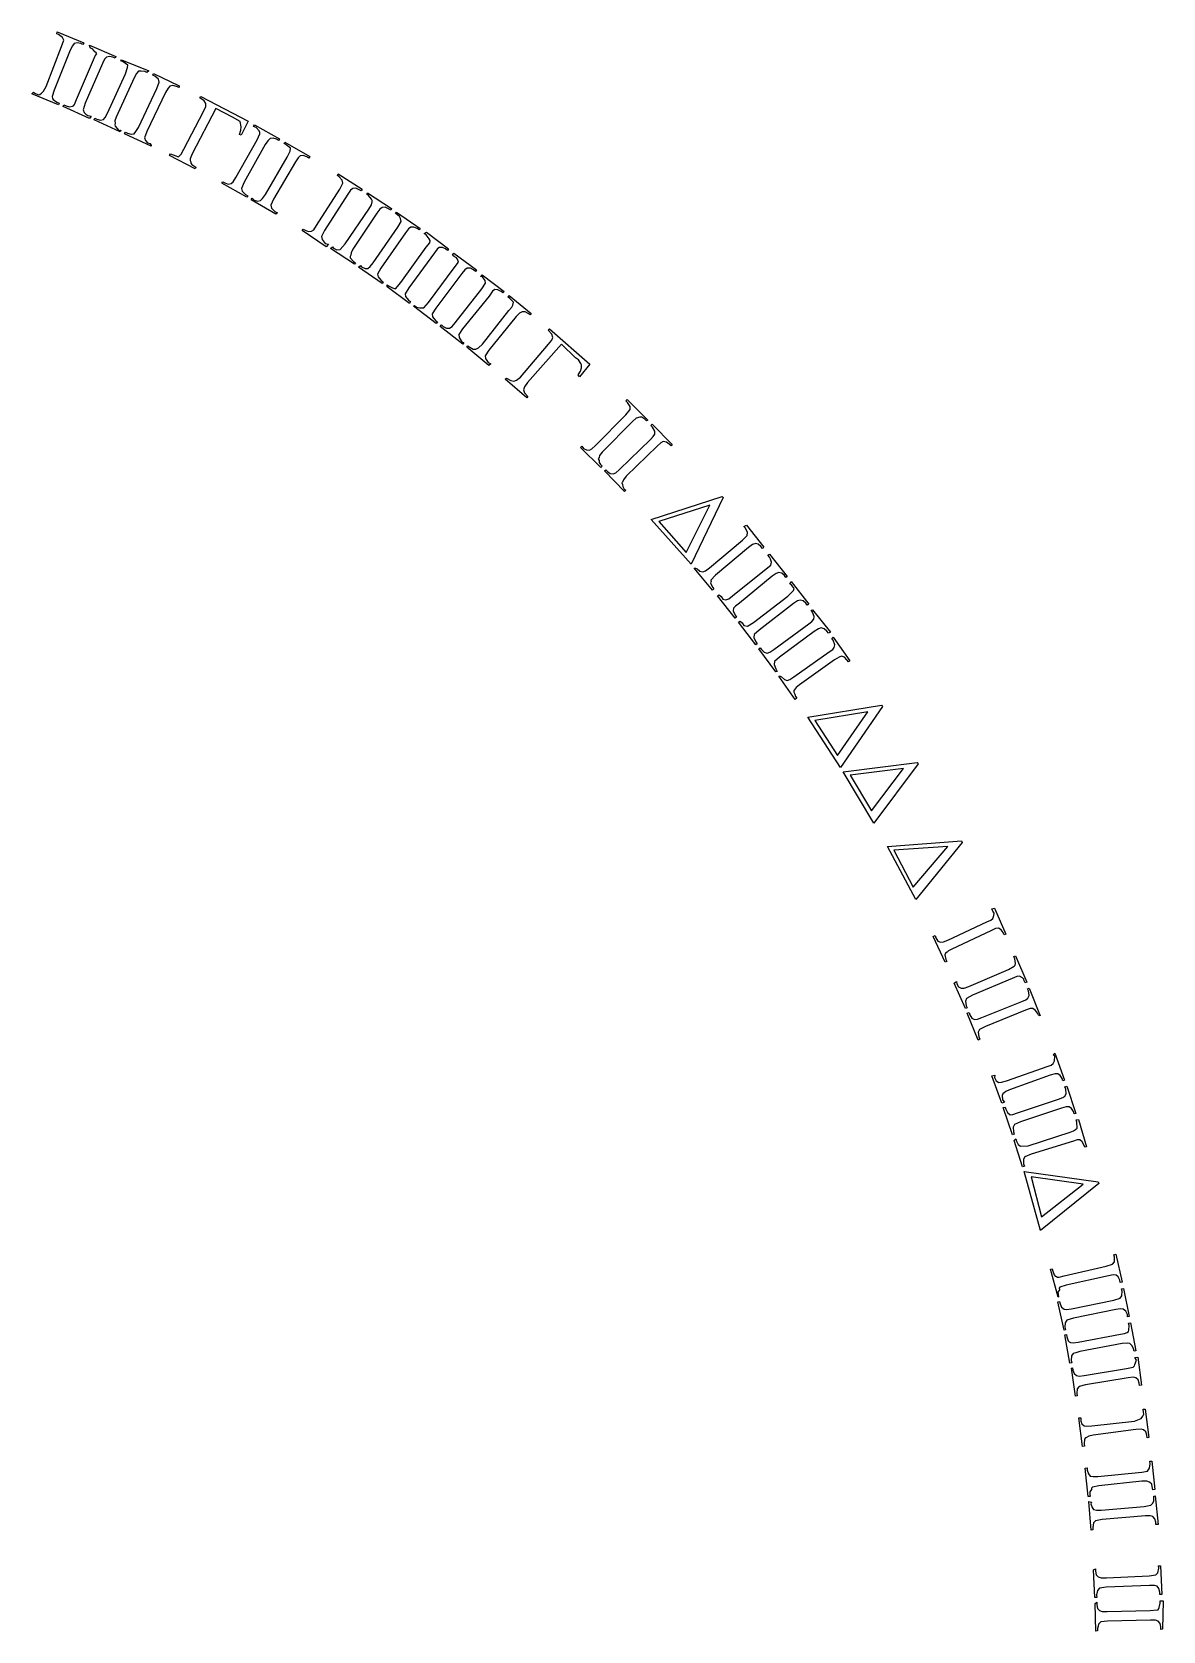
# Model space of a CAD drawing. Extents: x 0 to 660, y 0 to 661.
# Drawn here: x 447 to 660.3, y 335.9 to 637.4 of the extents above; entities that cross this region are included whole.
import ezdxf

# ---------------------------------------------------------------- set-up
doc = ezdxf.new("R2010")
doc.units = 0

msp = doc.modelspace()

# ---------------------------------------------------------------- linework, layer by layer
at = {"layer": 'Layer 1'}
for p, q in [((451.691, 637.129), (451.777, 637.448)), ((452.062, 636.961), (451.691, 637.129)), ((451.777, 637.448), (456.785, 635.416)), ((452.771, 636.433), (452.062, 636.961)), ((453.04, 635.919), (452.771, 636.433)), ((449.714, 627.151), (452.61, 634.701)), ((454.265, 634.029), (451.2, 626.479)), ((452.61, 634.701), (453.04, 635.919)), ((454.666375, 634.84625), (454.265, 634.029)), ((455.019, 635.269), (454.666375, 634.84625)), ((455.585125, 635.413625), (455.019, 635.269)), ((456.233, 635.268), (455.585125, 635.413625)), ((456.655, 635.097), (456.233, 635.268)), ((456.233, 635.268), (456.233, 635.268)), ((456.785, 635.416), (456.655, 635.097)), ((457.967, 634.638), (457.888, 634.955)), ((457.888, 634.955), (462.854, 632.822)), ((458.163, 634.381), (457.967, 634.638)), ((458.542375, 634.203125), (458.163, 634.381)), ((458.861, 633.717), (458.542375, 634.203125)), ((459.050875, 633.617875), (458.861, 633.717)), ((458.973875, 632.92125), (459.237, 633.299)), ((459.237, 633.299), (459.050875, 633.617875)), ((455.45, 624.704), (458.665, 632.191)), ((460.306, 631.487), (457.091, 624)), ((458.665, 632.191), (458.973875, 632.92125)), ((460.72475, 632.31425), (460.306, 631.487)), ((461.085, 632.711), (460.72475, 632.31425)), ((461.641, 632.844375), (461.085, 632.711)), ((462.299, 632.686), (461.641, 632.844375)), ((462.718, 632.506), (462.299, 632.686)), ((462.299, 632.686), (462.299, 632.686)), ((462.854, 632.822), (462.718, 632.506)), ((463.802, 632.027), (463.944, 632.214)), ((464.209, 631.843), (463.802, 632.027)), ((463.944, 632.214), (469.092, 630.108)), ((465.11, 631.193), (464.209, 631.843)), ((464.666, 629.562), (465.078, 630.738)), ((465.078, 630.738), (465.11, 631.193)), ((461.3, 622.141), (464.666, 629.562)), ((466.292, 628.825), (462.927, 621.404)), ((466.72775, 629.6435), (466.292, 628.825)), ((467.096, 630.033), (466.72775, 629.6435)), ((467.654125, 630.068375), (467.096, 630.033)), ((468.309, 629.983), (467.654125, 630.068375)), ((468.724, 629.795), (468.309, 629.983)), ((468.309, 629.983), (468.309, 629.983)), ((469.092, 630.108), (468.724, 629.795)), ((469.796, 629.296), (469.945, 629.606)), ((470.199, 629.103), (469.796, 629.296)), ((469.945, 629.606), (474.821, 627.276)), ((470.875, 628.533), (470.199, 629.103)), ((470.61, 626.814), (471.047, 628.007)), ((471.047, 628.007), (470.875, 628.533)), ((473.049, 627.236), (472.7285, 626.85375)), ((473.61, 627.34675), (473.049, 627.236)), ((474.261, 627.162), (473.61, 627.34675)), ((474.821, 627.276), (474.768, 626.965)), ((447.034, 625.761), (447.325, 626.08)), ((452.041, 623.728), (447.034, 625.761)), ((447.325, 626.08), (447.577, 625.912)), ((447.577, 625.912), (448.24475, 625.595625)), ((448.24475, 625.595625), (448.536344, 625.670828)), ((448.536344, 625.670828), (448.8, 625.907)), ((448.8, 625.907), (449.217625, 626.314125)), ((449.217625, 626.314125), (449.714, 627.151)), ((451.2, 626.479), (450.836, 625.261)), ((450.836, 625.261), (450.88875, 624.9245)), ((450.88875, 624.9245), (451.048, 624.744)), ((451.048, 624.744), (451.748, 624.219)), ((451.748, 624.219), (452.171, 624.047)), ((455.033, 623.796375), (455.45, 624.704)), ((467.097, 619.462), (470.61, 626.814)), ((472.222, 626.044), (468.708, 618.692)), ((472.7285, 626.85375), (472.222, 626.044)), ((474.768, 626.965), (474.261, 627.162)), ((474.261, 627.162), (474.261, 627.162)), ((478.693, 625.002), (478.853, 625.306)), ((479.491125, 624.45675), (478.693, 625.002)), ((478.853, 625.306), (487.813, 620.603)), ((479.846, 623.976), (479.491125, 624.45675)), ((452.171, 624.047), (452.041, 623.728)), ((452.911, 623.365), (453.046, 623.682)), ((457.876, 621.147), (452.911, 623.365)), ((453.046, 623.682), (453.457, 623.505)), ((453.457, 623.505), (454.12125, 623.343875)), ((454.12125, 623.343875), (454.679, 623.476)), ((454.679, 623.476), (454.848125, 623.533016)), ((454.848125, 623.533016), (455.033, 623.796375)), ((457.091, 624), (456.703, 622.79)), ((456.703, 622.79), (456.904, 622.268)), ((456.904, 622.268), (457.215875, 621.918625)), ((457.215875, 621.918625), (457.593, 621.729)), ((457.593, 621.729), (458.181, 621.549)), ((458.181, 621.549), (457.876, 621.147)), ((460.506, 620.929), (460.867375, 621.32125)), ((460.867375, 621.32125), (461.3, 622.141)), ((462.927, 621.404), (462.652625, 620.666875)), ((475.672, 615.326), (479.399, 622.425)), ((481.728, 623.02), (477.253, 614.495)), ((479.399, 622.425), (479.80025, 623.36475)), ((479.80025, 623.36475), (479.846, 623.976)), ((484.858, 621.377), (481.728, 623.02)), ((486.282, 620.581), (484.858, 621.377)), ((458.735, 620.853), (458.877, 621.167)), ((463.657, 618.621), (458.735, 620.853)), ((458.877, 621.167), (459.284, 620.982)), ((459.284, 620.982), (459.944875, 620.807375)), ((459.944875, 620.807375), (460.506, 620.929)), ((462.727, 620.202), (462.6365, 619.945375)), ((462.6365, 619.945375), (462.705, 619.676)), ((462.652625, 620.666875), (462.727, 620.202)), ((462.705, 619.676), (463.384, 618.887)), ((463.384, 618.887), (463.799, 618.935)), ((463.799, 618.935), (463.657, 618.621)), ((464.506, 618.226), (464.654, 618.537)), ((469.487, 615.895), (464.506, 618.226)), ((464.654, 618.537), (465.057, 618.344)), ((465.057, 618.344), (465.72525, 618.15575)), ((465.72525, 618.15575), (466.278, 618.266)), ((466.278, 618.266), (466.647, 618.651)), ((466.647, 618.651), (467.097, 619.462)), ((468.708, 618.692), (468.272, 617.498)), ((486.163, 618.139), (486.436125, 618.904375)), ((486.491, 619.585), (486.282, 620.581)), ((486.436125, 618.904375), (486.491, 619.585)), ((487.813, 620.603), (486.484, 617.97)), ((488.833, 619.623), (489.001, 619.923)), ((489.296, 619.405), (488.833, 619.623)), ((489.001, 619.923), (493.746, 617.281)), ((489.86, 618.792), (489.296, 619.405)), ((489.531, 617.093), (489.997, 618.256)), ((490.01475, 618.51425), (489.86, 618.792)), ((489.997, 618.256), (490.01475, 618.51425)), ((468.272, 617.498), (468.452, 616.969)), ((468.452, 616.969), (468.798125, 616.5585)), ((468.798125, 616.5585), (469.241, 616.403)), ((469.241, 616.403), (469.53, 616.125)), ((469.53, 616.125), (469.487, 615.895)), ((475.189375, 614.437), (475.672, 615.326)), ((485.5, 609.985), (489.531, 617.093)), ((486.484, 617.97), (486.163, 618.139)), ((486.163, 618.139), (486.163, 618.139)), ((491.042, 616.22), (487.058, 609.112)), ((491.544875, 616.951125), (491.042, 616.22)), ((491.945, 617.356), (491.544875, 616.951125)), ((492.5115, 617.430375), (491.945, 617.356)), ((493.15, 617.204), (492.5115, 617.430375)), ((493.547, 616.981), (493.15, 617.204)), ((493.15, 617.204), (493.15, 617.204)), ((493.746, 617.281), (493.547, 616.981)), ((494.575, 616.391), (494.749, 616.688)), ((494.96, 616.165), (494.575, 616.391)), ((494.749, 616.688), (499.41, 613.952)), ((495.778, 615.539), (494.96, 616.165)), ((495.712, 615.001), (495.778, 615.539)), ((472.99, 614.138), (473.15, 614.443)), ((477.783, 611.622), (472.99, 614.138)), ((473.15, 614.443), (474.649, 613.881)), ((474.649, 613.881), (475.189375, 614.437)), ((476.878, 613.555875), (476.873875, 613.209828)), ((476.873875, 613.209828), (477.019, 612.946)), ((477.253, 614.495), (476.878, 613.555875)), ((477.019, 612.946), (477.013344, 612.715203)), ((477.013344, 612.715203), (477.17925, 612.468375)), ((477.17925, 612.468375), (477.944, 611.927)), ((491.051, 606.822), (495.176, 613.849)), ((496.716, 612.945), (492.591, 605.918)), ((495.176, 613.849), (495.712, 615.001)), ((497.234375, 613.714), (496.716, 612.945)), ((497.641, 614.063), (497.234375, 613.714)), ((498.209375, 614.126), (497.641, 614.063)), ((498.843, 613.886), (498.209375, 614.126)), ((499.236, 613.655), (498.843, 613.886)), ((498.843, 613.886), (498.843, 613.886)), ((499.41, 613.952), (499.236, 613.655)), ((477.944, 611.927), (477.783, 611.622)), ((482.835, 608.92), (483.003, 609.22)), ((483.003, 609.22), (483.393, 609.002)), ((484.605, 608.845), (484.998875, 609.16825)), ((484.998875, 609.16825), (485.5, 609.985)), ((487.058, 609.112), (486.545, 607.949)), ((504.642, 610.397), (504.753, 610.688)), ((504.945, 610.158), (504.642, 610.397)), ((504.753, 610.688), (509.314, 607.789)), ((505.547, 609.511), (504.945, 610.158)), ((505.655, 608.968), (505.547, 609.511)), ((487.549, 606.278), (482.835, 608.92)), ((483.393, 609.002), (484.0365, 608.771625)), ((484.0365, 608.771625), (484.605, 608.845)), ((486.545, 607.949), (486.691, 607.409)), ((486.691, 607.409), (487.027625, 607.0345)), ((487.027625, 607.0345), (487.32, 606.801)), ((487.32, 606.801), (487.717, 606.578)), ((487.717, 606.578), (487.549, 606.278)), ((488.364, 605.81), (488.539, 606.107)), ((488.539, 606.107), (488.924, 605.743)), ((490.53425, 606.0525), (491.051, 606.822)), ((500.708, 600.959), (505.078, 607.836)), ((506.585, 606.878), (502.215, 600.001)), ((505.078, 607.836), (505.655, 608.968)), ((507.130875, 607.62775), (506.585, 606.878)), ((507.55, 607.962), (507.130875, 607.62775)), ((508.12, 607.99875), (507.55, 607.962)), ((508.744, 607.695), (508.12, 607.99875)), ((509.129, 607.499), (508.744, 607.695)), ((508.744, 607.695), (508.744, 607.695)), ((509.314, 607.789), (509.129, 607.499)), ((510.166, 606.854), (510.311, 607.141)), ((510.493, 606.607), (510.166, 606.854)), ((510.311, 607.141), (514.814, 604.152)), ((511.083, 605.948), (510.493, 606.607)), ((493.025, 603.075), (488.364, 605.81)), ((488.924, 605.743), (489.563, 605.572625)), ((489.563, 605.572625), (490.133, 605.7)), ((490.133, 605.7), (490.53425, 606.0525)), ((492.591, 605.918), (492.055, 604.766)), ((492.055, 604.766), (492.189, 604.223)), ((492.189, 604.223), (492.806, 603.602)), ((492.806, 603.602), (493.349, 603.371)), ((493.349, 603.371), (493.025, 603.075)), ((506.073, 597.494), (510.58, 604.05)), ((512.068, 603.295), (507.561, 596.507)), ((510.58, 604.05), (511.0795, 604.855625)), ((511.0795, 604.855625), (511.222, 605.404)), ((511.208375, 605.6625), (511.083, 605.948)), ((511.222, 605.404), (511.208375, 605.6625)), ((512.628125, 604.03375), (512.068, 603.295)), ((513.054, 604.36), (512.628125, 604.03375)), ((513.624625, 604.3915), (513.054, 604.36)), ((514.244, 604.117), (513.624625, 604.3915)), ((514.709, 603.865), (514.244, 604.117)), ((514.244, 604.117), (514.244, 604.117)), ((514.814, 604.152), (514.709, 603.865)), ((515.605, 603.199), (515.801, 603.482)), ((515.972, 602.945), (515.605, 603.199)), ((515.801, 603.482), (520.242, 600.404)), ((497.987, 600.042), (498.172, 600.269)), ((498.172, 600.269), (498.549, 600.093)), ((498.549, 600.093), (499.178875, 599.827625)), ((499.751, 599.869), (500.16425, 600.1395)), ((500.16425, 600.1395), (500.708, 600.959)), ((511.371, 593.922), (516.012, 600.619)), ((516.34925, 602.650375), (515.972, 602.945)), ((516.012, 600.619), (516.633, 601.728)), ((516.548, 602.274), (516.34925, 602.650375)), ((516.633, 601.728), (516.548, 602.274)), ((518.055125, 600.329625), (517.48, 599.602)), ((518.487, 600.647), (518.055125, 600.329625)), ((519.080625, 600.667375), (518.487, 600.647)), ((519.672, 600.381), (519.080625, 600.667375)), ((520.046, 600.121), (519.672, 600.381)), ((519.672, 600.381), (519.672, 600.381)), ((520.242, 600.404), (520.046, 600.121)), ((502.548, 596.951), (497.987, 600.042)), ((499.178875, 599.827625), (499.751, 599.869)), ((502.215, 600.001), (501.639, 598.868)), ((501.639, 598.868), (501.754, 598.321)), ((501.754, 598.321), (502.348, 597.538)), ((502.348, 597.538), (502.962, 597.434)), ((502.962, 597.434), (502.548, 596.951)), ((505.15, 596.425), (506.073, 597.494)), ((517.48, 599.602), (512.839, 592.905)), ((521.029, 599.425), (521.44, 599.704)), ((521.391, 599.164), (521.029, 599.425)), ((521.385, 596.838), (522.08, 597.71)), ((521.953, 598.424), (521.391, 599.164)), ((521.44, 599.704), (525.61, 596.538)), ((522.118875, 598.157), (521.953, 598.424)), ((522.08, 597.71), (522.118875, 598.157)), ((503.335, 596.602), (503.742, 596.919)), ((507.837, 593.643), (503.335, 596.602)), ((503.742, 596.919), (503.898, 596.672)), ((503.898, 596.672), (504.528875, 596.394375)), ((504.528875, 596.394375), (505.15, 596.425)), ((507.153, 595.386), (507.059625, 595.0945)), ((507.059625, 595.0945), (507.066, 594.836)), ((507.066, 594.836), (507.648, 594.182)), ((507.248625, 595.82725), (507.153, 595.386)), ((507.561, 596.507), (507.248625, 595.82725)), ((507.648, 594.182), (508.028, 593.93)), ((516.611, 590.235), (521.385, 596.838)), ((522.977, 595.792), (518.098, 589.188)), ((523.46725, 596.507625), (522.977, 595.792)), ((523.86, 596.816), (523.46725, 596.507625)), ((524.4315, 596.82475), (523.86, 596.816)), ((525.039, 596.526), (524.4315, 596.82475)), ((525.408, 596.259), (525.039, 596.526)), ((525.039, 596.526), (525.039, 596.526)), ((525.61, 596.538), (525.408, 596.259)), ((526.361, 595.358), (526.568, 595.726)), ((526.718, 595.051), (526.361, 595.358)), ((526.568, 595.726), (530.884, 592.577)), ((526.665, 592.962), (527.478, 594.045)), ((527.033, 594.95), (526.718, 595.051)), ((527.267, 594.594), (527.033, 594.95)), ((527.478, 594.045), (527.267, 594.594)), ((508.028, 593.93), (507.837, 593.643)), ((508.616, 593.115), (508.984, 593.398)), ((513.058, 590.037), (508.616, 593.115)), ((508.984, 593.398), (509.179, 593.144)), ((509.179, 593.144), (509.86725, 592.8535)), ((509.86725, 592.8535), (510.371, 592.872)), ((510.371, 592.872), (510.797875, 593.193)), ((510.797875, 593.193), (511.371, 593.922)), ((512.839, 592.905), (512.218, 591.796)), ((512.218, 591.796), (512.311, 591.245)), ((512.311, 591.245), (512.879, 590.579)), ((521.789, 586.455), (526.665, 592.962)), ((528.092, 591.887), (523.187, 585.38)), ((528.695125, 592.590625), (528.092, 591.887)), ((529.14, 592.89), (528.695125, 592.590625)), ((529.711125, 592.887625), (529.14, 592.89)), ((530.313, 592.577), (529.711125, 592.887625)), ((530.677, 592.303), (530.313, 592.577)), ((530.313, 592.577), (530.313, 592.577)), ((530.884, 592.577), (530.677, 592.303)), ((531.612, 591.347), (531.941, 591.672)), ((531.963, 591.307), (531.612, 591.347)), ((531.941, 591.672), (536.075, 588.515)), ((532.498, 590.603), (531.963, 591.307)), ((512.879, 590.579), (513.254, 590.32)), ((513.254, 590.32), (513.058, 590.037)), ((514.021, 589.4), (514.042, 589.762)), ((518.22, 586.264), (514.021, 589.4)), ((514.042, 589.762), (514.404, 589.5)), ((514.404, 589.5), (515.017, 589.172)), ((515.017, 589.172), (515.591, 589)), ((515.591, 589), (516.611, 590.235)), ((518.098, 589.188), (517.415, 588.092)), ((517.415, 588.092), (517.497, 587.539)), ((526.832, 582.575), (531.865, 588.983)), ((531.865, 588.983), (532.551, 590.053)), ((532.551, 590.053), (532.498, 590.603)), ((533.887, 588.54375), (533.269, 587.656)), ((534.337, 588.863), (533.887, 588.54375)), ((534.9085, 588.825375), (534.337, 588.863)), ((535.504, 588.526), (534.9085, 588.825375)), ((535.862, 588.244), (535.504, 588.526)), ((535.504, 588.526), (535.504, 588.526)), ((536.075, 588.515), (535.862, 588.244)), ((517.497, 587.539), (518.052, 586.862)), ((518.052, 586.862), (518.422, 586.596)), ((518.422, 586.596), (518.22, 586.264)), ((518.976, 585.758), (519.183, 585.857)), ((523.291, 582.505), (518.976, 585.758)), ((519.183, 585.857), (519.54, 585.55)), ((519.54, 585.55), (520.170375, 585.4225)), ((520.170375, 585.4225), (520.908, 585.445)), ((520.908, 585.445), (521.789, 586.455)), ((523.187, 585.38), (522.522, 584.297)), ((533.269, 587.656), (528.236, 581.472)), ((536.787, 587.503), (537.005, 587.769)), ((537.133, 587.22), (536.787, 587.503)), ((536.988, 584.899), (537.55, 585.533375)), ((537.005, 587.769), (541.188, 584.347)), ((537.842, 586.506), (537.133, 587.22)), ((537.55, 585.533375), (537.695, 585.954)), ((537.695, 585.954), (537.842, 586.506)), ((522.522, 584.297), (522.593, 583.742)), ((522.593, 583.742), (523.135, 583.054)), ((523.135, 583.054), (523.499, 582.78)), ((523.499, 582.78), (523.291, 582.505)), ((524.034, 581.934), (524.246, 582.205)), ((524.246, 582.205), (524.597, 581.929)), ((526.28425, 581.881375), (526.832, 582.575)), ((531.979, 578.592), (536.988, 584.899)), ((538.37, 583.768), (533.211, 577.461)), ((539.000875, 584.444), (538.37, 583.768)), ((539.457, 584.703), (539.000875, 584.444)), ((540.028, 584.70075), (539.457, 584.703)), ((540.617, 584.37), (540.028, 584.70075)), ((540.97, 584.081), (540.617, 584.37)), ((540.617, 584.37), (540.617, 584.37)), ((541.188, 584.347), (540.97, 584.081)), ((528.284, 578.596), (524.034, 581.934)), ((524.597, 581.929), (525.197875, 581.601875)), ((525.197875, 581.601875), (525.771, 581.586)), ((525.771, 581.586), (526.28425, 581.881375)), ((528.236, 581.472), (527.55, 580.402)), ((527.55, 580.402), (527.61, 579.847)), ((527.61, 579.847), (528.138, 578.919)), ((544.404, 581.223), (544.632, 581.481)), ((545.050625, 580.4875), (544.404, 581.223)), ((544.479, 578.552), (545.091875, 579.353375)), ((544.632, 581.481), (552.221, 574.785)), ((545.281, 579.824), (545.050625, 580.4875)), ((545.091875, 579.353375), (545.281, 579.824)), ((528.138, 578.919), (528.496, 578.867)), ((528.496, 578.867), (528.284, 578.596)), ((529.018, 578.007), (529.236, 578.273)), ((533.201, 574.585), (529.018, 578.007)), ((529.236, 578.273), (529.582, 577.991)), ((529.582, 577.991), (530.260625, 577.652)), ((530.260625, 577.652), (530.748, 577.625)), ((530.748, 577.625), (531.217625, 577.91125)), ((531.217625, 577.91125), (531.979, 578.592)), ((533.211, 577.461), (532.503, 576.406)), ((532.503, 576.406), (532.552, 575.849)), ((539.175, 572.36), (544.479, 578.552)), ((546.883, 578.577), (540.514, 571.357)), ((549.534, 576.017), (546.883, 578.577)), ((550.1315, 575.606875), (549.534, 576.017)), ((532.552, 575.849), (533.066, 575.14)), ((533.066, 575.14), (533.595, 574.851)), ((533.595, 574.851), (533.201, 574.585)), ((550.033, 572.783), (550.48025, 573.461875)), ((550.516, 574.953), (550.1315, 575.606875)), ((552.221, 574.785), (550.305, 572.405)), ((550.48025, 573.461875), (550.695, 574.11)), ((550.699625, 574.665), (550.516, 574.953)), ((550.695, 574.11), (550.699625, 574.665)), ((536.288, 571.956), (536.515, 572.154)), ((540.347, 568.441), (536.288, 571.956)), ((536.515, 572.154), (537.35675, 571.713)), ((537.35675, 571.713), (537.885, 571.569)), ((537.885, 571.569), (538.44, 571.806625)), ((538.44, 571.806625), (539.175, 572.36)), ((539.900375, 570.54025), (539.709, 569.959)), ((539.709, 569.959), (539.934625, 569.41225)), ((540.514, 571.357), (539.900375, 570.54025)), ((550.305, 572.405), (550.033, 572.783)), ((550.033, 572.783), (550.033, 572.783)), ((539.934625, 569.41225), (540.575, 568.699)), ((540.575, 568.699), (540.347, 568.441)), ((559.055, 567.88), (559.296, 568.126)), ((559.374, 567.568), (559.055, 567.88)), ((559.296, 568.126), (563.156, 564.224)), ((559.829, 566.809), (559.374, 567.568)), ((553.32, 559.449), (559.023, 565.269)), ((560.298, 564.019), (554.595, 558.198)), ((559.023, 565.269), (559.822, 566.257)), ((559.822, 566.257), (559.829, 566.809)), ((561.011875, 564.631125), (560.298, 564.019)), ((561.662, 564.815), (561.011875, 564.631125)), ((562.05775, 564.7945), (561.662, 564.815)), ((562.59, 564.417), (562.05775, 564.7945)), ((562.915, 564.098), (562.59, 564.417)), ((562.59, 564.417), (562.59, 564.417)), ((563.156, 564.224), (562.915, 564.098)), ((563.669, 560.621), (564.21575, 561.138)), ((563.753, 563.26), (563.999, 563.501)), ((564.066, 562.941), (563.753, 563.26)), ((563.999, 563.501), (567.783, 559.643)), ((564.506, 562.174), (564.066, 562.941)), ((564.21575, 561.138), (564.488, 561.622)), ((564.488, 561.622), (564.506, 562.174)), ((550.468, 559.117), (550.709, 559.363)), ((554.329, 555.335), (550.468, 559.117)), ((550.709, 559.363), (551.028, 558.914)), ((551.028, 558.914), (551.621125, 558.620375)), ((551.621125, 558.620375), (552.158, 558.581)), ((552.158, 558.581), (552.632125, 558.826375)), ((552.632125, 558.826375), (553.32, 559.449)), ((554.595, 558.198), (554.087625, 557.60625)), ((557.852, 554.944), (563.669, 560.621)), ((564.92, 559.374), (559.102, 553.669)), ((565.62125, 559.98075), (564.92, 559.374)), ((566.105, 560.211), (565.62125, 559.98075)), ((566.719, 560.123875), (566.105, 560.211)), ((567.219, 559.727), (566.719, 560.123875)), ((567.602, 559.402), (567.219, 559.727)), ((567.219, 559.727), (567.219, 559.727)), ((567.783, 559.643), (567.602, 559.402)), ((554.016, 557.187), (553.801625, 556.952)), ((553.801625, 556.952), (554.005, 556.651)), ((554.005, 556.651), (553.9985, 556.2435)), ((553.9985, 556.2435), (554.244, 555.899)), ((554.087625, 557.60625), (554.016, 557.187)), ((554.244, 555.899), (554.6, 555.58)), ((554.6, 555.58), (554.329, 555.335)), ((554.994, 554.669), (555.24, 554.91)), ((555.24, 554.91), (555.553, 554.591)), ((557.15225, 554.335625), (557.852, 554.944)), ((558.779, 550.811), (554.994, 554.669)), ((555.553, 554.591), (556.10625, 554.1895)), ((556.10625, 554.1895), (556.673, 554.1)), ((556.673, 554.1), (557.15225, 554.335625)), ((558.405, 552.53), (558.26475, 552.421375)), ((558.26475, 552.421375), (558.429, 552.138)), ((558.5705, 552.992625), (558.405, 552.53)), ((558.429, 552.138), (558.460125, 551.7095)), ((559.102, 553.669), (558.5705, 552.992625)), ((558.460125, 551.7095), (558.705, 551.239)), ((558.705, 551.239), (559.024, 551.052)), ((559.024, 551.052), (558.779, 550.811)), ((563.811, 545.528), (577.211, 549.873)), ((577.421, 549.636), (571.326, 537.074)), ((577.211, 549.873), (577.421, 549.636)), ((574.861, 548.232), (565.23, 545.122)), ((570.44, 539.261), (574.861, 548.232)), ((571.326, 537.074), (563.811, 545.528)), ((563.811, 545.528), (563.811, 545.528)), ((565.23, 545.122), (570.44, 539.261)), ((565.23, 545.122), (565.23, 545.122)), ((581.316, 544.21), (581.815, 544.431)), ((581.603, 543.867), (581.316, 544.21)), ((581.981, 543.068), (581.603, 543.867)), ((581.815, 544.431), (585.051, 540.289)), ((581.92, 542.519), (581.981, 543.068)), ((574.783, 536.38), (581.061, 541.613)), ((582.175, 540.245), (575.93, 535.011)), ((581.061, 541.613), (581.92, 542.519)), ((582.940625, 540.794875), (582.175, 540.245)), ((583.572, 540.987), (582.940625, 540.794875)), ((583.997125, 540.855375), (583.572, 540.987)), ((584.495, 540.417), (583.997125, 540.855375)), ((584.787, 540.068), (584.495, 540.417)), ((584.495, 540.417), (584.495, 540.417)), ((585.051, 540.289), (584.787, 540.068)), ((585.494, 536.198), (586.405, 536.901)), ((585.837, 538.787), (586.106, 539.003)), ((586.116, 538.439), (585.837, 538.787)), ((586.106, 539.003), (589.488, 534.788)), ((586.3465, 538.043625), (586.116, 538.439)), ((586.478, 537.475), (586.3465, 538.043625)), ((586.405, 536.901), (586.478, 537.475)), ((575.384, 532.186), (571.913, 536.328)), ((571.913, 536.328), (572.177, 536.314)), ((572.177, 536.314), (572.463, 536.207)), ((572.463, 536.207), (572.98375, 535.763625)), ((572.98375, 535.763625), (573.542, 535.63)), ((573.542, 535.63), (574.037625, 535.827625)), ((574.037625, 535.827625), (574.783, 536.38)), ((575.10275, 533.855875), (574.983, 533.549)), ((575.93, 535.011), (575.038, 534.105)), ((575.038, 534.105), (575.10275, 533.855875)), ((579.139, 531.098), (585.494, 536.198)), ((586.611, 534.806), (580.492, 529.706)), ((587.36925, 535.33975), (586.611, 534.806)), ((587.874, 535.521), (587.36925, 535.33975)), ((588.427625, 535.3775), (587.874, 535.521)), ((588.934, 534.928), (588.427625, 535.3775)), ((589.219, 534.573), (588.934, 534.928)), ((588.934, 534.928), (588.934, 534.928)), ((589.488, 534.788), (589.219, 534.573)), ((589.953, 533.411), (590.226, 533.85)), ((590.226, 533.85), (593.523, 529.569)), ((574.983, 533.549), (575.355, 532.757)), ((575.355, 532.757), (575.648, 532.408)), ((575.648, 532.408), (575.384, 532.186)), ((576.325, 531.109), (576.63, 531.324)), ((579.651, 526.894), (576.325, 531.109)), ((576.63, 531.324), (577.042, 530.976)), ((577.042, 530.976), (577.355125, 530.5215)), ((578.435875, 530.562625), (579.139, 531.098)), ((583.103, 526.085), (589.558, 531.058)), ((589.558, 531.058), (590.487, 531.926)), ((590.225, 533.286), (589.953, 533.411)), ((590.764, 532.472), (590.225, 533.286)), ((590.487, 531.926), (590.670875, 532.142375)), ((590.670875, 532.142375), (590.764, 532.472)), ((577.355125, 530.5215), (577.882, 530.376)), ((577.882, 530.376), (578.435875, 530.562625)), ((579.346, 528.82), (579.278, 528.264)), ((579.278, 528.264), (579.634, 527.465)), ((579.74575, 529.184625), (579.346, 528.82)), ((580.492, 529.706), (579.74575, 529.184625)), ((590.648, 529.643), (584.193, 524.671)), ((591.416625, 530.162), (590.648, 529.643)), ((591.925, 530.333), (591.416625, 530.162)), ((592.47525, 530.178625), (591.925, 530.333)), ((592.973, 529.719), (592.47525, 530.178625)), ((593.251, 529.359), (592.973, 529.719)), ((592.973, 529.719), (592.973, 529.719)), ((593.523, 529.569), (593.251, 529.359)), ((593.963, 528.415), (594.24, 528.45)), ((594.228, 528.056), (593.963, 528.415)), ((594.557, 527.235), (594.228, 528.056)), ((594.24, 528.45), (597.661, 524.273)), ((579.634, 527.465), (579.919, 527.109)), ((579.919, 527.109), (579.651, 526.894)), ((580.257, 526.153), (580.604, 526.363)), ((583.531, 521.871), (580.257, 526.153)), ((580.604, 526.363), (580.948, 526.009)), ((580.948, 526.009), (581.316625, 525.544375)), ((581.316625, 525.544375), (581.956, 525.388)), ((581.956, 525.388), (583.103, 526.085)), ((586.964, 520.998), (593.517, 525.841)), ((593.517, 525.841), (594.138, 526.279375)), ((594.138, 526.279375), (594.462, 526.69)), ((594.462, 526.69), (594.557, 527.235)), ((595.357375, 524.908375), (594.578, 524.405)), ((595.869, 525.069), (595.357375, 524.908375)), ((596.421125, 524.903875), (595.869, 525.069)), ((596.947, 524.435), (596.421125, 524.903875)), ((583.264, 523.803), (583.186, 523.249)), ((583.186, 523.249), (583.526, 522.443)), ((584.193, 524.671), (583.264, 523.803)), ((583.526, 522.443), (583.804, 522.081)), ((583.804, 522.081), (583.531, 521.871)), ((594.578, 524.405), (588.025, 519.562)), ((597.275, 524.068), (596.947, 524.435)), ((596.947, 524.435), (596.947, 524.435)), ((597.661, 524.273), (597.275, 524.068)), ((597.879, 523.095), (598.16, 523.294)), ((598.137, 522.731), (597.879, 523.095)), ((598.45, 521.904), (598.137, 522.731)), ((598.16, 523.294), (601.285, 518.885)), ((598.344, 521.361), (598.45, 521.904)), ((584.096, 521.123), (584.373, 521.327)), ((587.308, 516.776), (584.096, 521.123)), ((584.373, 521.327), (584.638, 520.968)), ((584.638, 520.968), (585.13075, 520.49325)), ((585.13075, 520.49325), (585.679, 520.326)), ((585.679, 520.326), (586.186125, 520.492875)), ((586.186125, 520.492875), (586.964, 520.998)), ((587.08, 518.713), (586.991, 518.161)), ((588.025, 519.562), (587.08, 518.713)), ((590.734, 515.82), (597.382, 520.531)), ((598.415, 519.074), (591.766, 514.363)), ((597.382, 520.531), (598.07225, 521.015375)), ((598.07225, 521.015375), (598.344, 521.361)), ((599.257, 519.561375), (598.415, 519.074)), ((599.718, 519.712), (599.257, 519.561375)), ((600.261625, 519.536125), (599.718, 519.712)), ((600.74, 519.058), (600.261625, 519.536125)), ((601.004, 518.686), (600.74, 519.058)), ((600.74, 519.058), (600.74, 519.058)), ((601.285, 518.885), (601.004, 518.686)), ((586.991, 518.161), (587.314, 517.348)), ((587.585, 516.843), (587.308, 516.776)), ((587.314, 517.348), (587.585, 516.843)), ((590.993, 511.592), (587.869, 516.001)), ((587.869, 516.001), (588.15, 515.965)), ((588.15, 515.965), (588.408, 515.836)), ((588.408, 515.836), (588.931, 515.351625)), ((589.94625, 515.330125), (590.734, 515.82)), ((588.931, 515.351625), (589.436, 515.174)), ((589.436, 515.174), (589.94625, 515.330125)), ((590.710875, 513.26225), (590.704, 512.982)), ((590.704, 512.982), (590.889, 512.55)), ((590.804, 513.313), (590.710875, 513.26225)), ((591.134625, 513.85075), (590.804, 513.313)), ((591.766, 514.363), (591.134625, 513.85075)), ((590.889, 512.55), (591.011, 512.163)), ((591.274, 511.791), (590.993, 511.592)), ((591.011, 512.163), (591.274, 511.791)), ((593.354, 508.222), (607.252, 510.523)), ((607.424, 510.259), (599.527, 498.744)), ((607.252, 510.523), (607.424, 510.259)), ((599.527, 498.744), (593.354, 508.222)), ((593.354, 508.222), (593.354, 508.222)), ((604.684, 509.251), (594.697, 507.608)), ((594.697, 507.608), (598.976, 501.038)), ((594.697, 507.608), (594.697, 507.608)), ((598.976, 501.038), (604.684, 509.251)), ((600.023, 497.949), (613.999, 499.714)), ((605.826, 488.24), (600.023, 497.949)), ((600.023, 497.949), (600.023, 497.949)), ((611.384, 498.541), (601.341, 497.285)), ((605.364, 490.554), (611.384, 498.541)), ((614.161, 499.442), (605.826, 488.24)), ((613.999, 499.714), (614.161, 499.442)), ((601.341, 497.285), (605.364, 490.554)), ((601.341, 497.285), (601.341, 497.285)), ((608.406, 483.868), (622.337, 484.91)), ((613.735, 473.873), (608.406, 483.868)), ((608.406, 483.868), (608.406, 483.868)), ((619.772, 483.874), (609.571, 483.136)), ((609.571, 483.136), (613.243, 476.208)), ((609.571, 483.136), (609.571, 483.136)), ((613.243, 476.208), (619.772, 483.874)), ((622.485, 484.631), (613.735, 473.873)), ((622.337, 484.91), (622.485, 484.631)), ((628.088, 472.09), (628.538, 472.235)), ((628.277, 471.685), (628.088, 472.09)), ((628.235, 470.3), (628.436, 470.815)), ((628.472, 471.265), (628.277, 471.685)), ((628.436, 470.815), (628.472, 471.265)), ((628.538, 472.235), (630.684, 467.337)), ((619.754, 466.213), (627.139, 469.656)), ((627.894, 467.94), (620.509, 464.461)), ((627.139, 469.656), (627.847125, 469.93825)), ((627.847125, 469.93825), (628.235, 470.3)), ((628.7575, 468.36375), (627.894, 467.94)), ((629.291, 468.432), (628.7575, 468.36375)), ((629.793875, 468.16175), (629.291, 468.432)), ((630.179, 467.605), (629.793875, 468.16175)), ((630.372, 467.192), (630.179, 467.605)), ((630.179, 467.605), (630.179, 467.605)), ((616.969, 466.905), (617.354, 467.05)), ((619.253, 462.007), (616.969, 466.905)), ((617.354, 467.05), (617.469, 466.645)), ((617.469, 466.645), (617.857375, 466.00475)), ((617.857375, 466.00475), (618.362, 465.81)), ((618.362, 465.81), (618.924125, 465.872375)), ((618.924125, 465.872375), (619.754, 466.213)), ((620.509, 464.461), (619.87125, 464.145125)), ((630.684, 467.337), (630.372, 467.192)), ((619.306875, 463.727875), (619.216, 463.427)), ((619.216, 463.427), (619.372, 462.565)), ((619.564, 462.152), (619.253, 462.007)), ((619.64, 463.95), (619.306875, 463.727875)), ((619.372, 462.565), (619.564, 462.152)), ((619.87125, 464.145125), (619.64, 463.95)), ((632.21, 463.089), (632.526, 463.225)), ((632.386, 462.679), (632.21, 463.089)), ((632.303, 461.296), (632.445625, 461.447)), ((632.52, 461.805), (632.386, 462.679)), ((632.445625, 461.447), (632.52, 461.805)), ((632.526, 463.225), (634.661, 458.261)), ((620.939, 458.09), (621.386, 458.378)), ((621.386, 458.378), (621.432, 457.968)), ((623.703, 457.466), (631.188, 460.686)), ((631.894, 458.976), (624.408, 455.826)), ((631.188, 460.686), (632.303, 461.296)), ((632.767125, 459.3485), (631.894, 458.976)), ((633.302, 459.397), (632.767125, 459.3485)), ((633.867375, 459.055875), (633.302, 459.397)), ((634.076141, 458.841672), (633.867375, 459.055875)), ((634.165, 458.543), (634.076141, 458.841672)), ((634.345, 458.125), (634.165, 458.543)), ((634.165, 458.543), (634.165, 458.543)), ((623.074, 453.277), (620.939, 458.09)), ((621.432, 457.968), (621.8025, 457.39325)), ((621.8025, 457.39325), (622.299, 457.105)), ((622.299, 457.105), (622.83075, 457.151625)), ((622.83075, 457.151625), (623.703, 457.466)), ((624.408, 455.826), (623.294, 455.215)), ((634.661, 458.261), (634.345, 458.125)), ((634.804, 457.028), (635.122, 457.158)), ((634.972, 456.615), (634.804, 457.028)), ((634.86, 455.234), (635.087, 455.738)), ((635.087, 455.738), (634.972, 456.615)), ((635.122, 457.158), (637.157, 451.949)), ((623.39, 453.413), (623.074, 453.277)), ((623.294, 455.215), (623.081, 454.698)), ((623.081, 454.698), (623.21, 453.832)), ((623.21, 453.832), (623.39, 453.413)), ((623.437, 452.409), (623.756, 452.538)), ((625.472, 447.321), (623.437, 452.409)), ((623.756, 452.538), (623.925, 452.125)), ((626.185, 451.577), (633.734, 454.646)), ((634.406, 452.991), (626.857, 449.923)), ((633.734, 454.646), (634.459, 454.904375)), ((635.28525, 453.28575), (634.406, 452.991)), ((634.459, 454.904375), (634.86, 455.234)), ((635.821, 453.315), (635.28525, 453.28575)), ((636.31, 452.948875), (635.821, 453.315)), ((636.667, 452.444), (636.31, 452.948875)), ((636.839, 452.022), (636.667, 452.444)), ((636.667, 452.444), (636.667, 452.444)), ((623.925, 452.125), (624.28425, 451.454375)), ((624.28425, 451.454375), (624.774, 451.245)), ((624.774, 451.245), (625.34075, 451.280875)), ((625.34075, 451.280875), (626.185, 451.577)), ((625.731, 449.335), (625.508, 448.822)), ((626.857, 449.923), (625.731, 449.335)), ((637.157, 451.949), (636.839, 452.022)), ((625.791, 447.532), (625.472, 447.321)), ((625.508, 448.822), (625.619, 447.954)), ((625.619, 447.954), (625.791, 447.532)), ((639.611, 442.948), (639.858, 443.443)), ((639.627, 444.551), (639.951, 444.86)), ((639.926, 444.324), (639.627, 444.551)), ((639.858, 443.443), (639.926, 444.324)), ((639.951, 444.86), (641.782, 439.776)), ((628.084, 440.586), (628.615, 440.703)), ((629.915, 435.47), (628.084, 440.586)), ((628.615, 440.703), (628.559, 440.282)), ((628.559, 440.282), (628.89425, 439.686375)), ((630.796, 439.645), (638.669, 442.406)), ((639.067, 440.726), (631.401, 437.964)), ((638.669, 442.406), (639.225875, 442.6155)), ((640.0145, 440.98475), (639.067, 440.726)), ((639.225875, 442.6155), (639.611, 442.948)), ((640.494, 440.993), (640.0145, 440.98475)), ((640.97025, 440.677375), (640.494, 440.993)), ((641.304, 440.088), (640.97025, 440.677375)), ((628.89425, 439.686375), (629.372, 439.369)), ((629.372, 439.369), (629.905875, 439.38325)), ((629.905875, 439.38325), (630.796, 439.645)), ((630.385, 437.422), (630.113625, 437.212875)), ((630.679625, 437.666375), (630.385, 437.422)), ((631.401, 437.964), (630.679625, 437.666375)), ((641.458, 439.659), (641.304, 440.088)), ((641.304, 440.088), (641.304, 440.088)), ((641.782, 439.776), (641.458, 439.659)), ((641.797, 436.744), (642.054, 437.233)), ((641.849, 438.539), (642.175, 438.649)), ((641.992, 438.116), (641.849, 438.539)), ((642.054, 437.233), (641.992, 438.116)), ((642.175, 438.649), (643.904, 433.528)), ((630.475, 435.618), (629.915, 435.47)), ((630.113625, 437.212875), (630.008, 436.919)), ((630.008, 436.919), (630.085, 436.047)), ((630.085, 436.047), (630.475, 435.618)), ((630.225, 434.614), (630.551, 434.724)), ((631.954, 429.494), (630.225, 434.614)), ((630.551, 434.724), (630.694, 434.301)), ((630.694, 434.301), (631.017125, 433.680125)), ((632.917, 433.618), (640.637, 436.225)), ((641.209, 434.533), (633.488, 431.926)), ((640.637, 436.225), (641.432625, 436.50775)), ((642.10375, 434.773875), (641.209, 434.533)), ((641.432625, 436.50775), (641.797, 436.744)), ((642.64, 434.771), (642.10375, 434.773875)), ((643.11025, 434.44625), (642.64, 434.771)), ((643.432, 433.85), (643.11025, 434.44625)), ((631.017125, 433.680125), (631.488, 433.222)), ((631.488, 433.222), (632.022125, 433.316125)), ((632.022125, 433.316125), (632.917, 433.618)), ((632.328, 431.407), (632.074, 430.909)), ((633.488, 431.926), (632.328, 431.407)), ((643.578, 433.418), (643.432, 433.85)), ((643.432, 433.85), (643.432, 433.85)), ((643.904, 433.528), (643.578, 433.418)), ((643.946, 432.292), (644.4, 432.395)), ((644.08, 431.866), (643.946, 432.292)), ((644.124, 430.761), (644.08, 431.866)), ((644.4, 432.395), (645.899, 427.241)), ((632.28, 429.604), (631.954, 429.494)), ((632.074, 430.909), (632.134, 430.035)), ((632.134, 430.035), (632.28, 429.604)), ((632.245, 428.385), (632.573, 428.705)), ((633.87, 423.448), (632.245, 428.385)), ((632.573, 428.705), (632.707, 428.279)), ((632.707, 428.279), (633.0185, 427.67075)), ((634.916, 427.414), (642.826, 430.003)), ((643.434, 428.299), (635.453, 425.849)), ((642.826, 430.003), (643.454375, 430.208125)), ((644.1505, 428.522375), (643.434, 428.299)), ((643.454375, 430.208125), (643.857, 430.498)), ((643.857, 430.498), (644.124, 430.761)), ((644.66, 428.508), (644.1505, 428.522375)), ((645.12425, 428.17425), (644.66, 428.508)), ((633.0185, 427.67075), (633.483, 427.334)), ((633.483, 427.334), (634.916, 427.414)), ((634.283, 425.353), (634.019, 424.86)), ((635.453, 425.849), (634.283, 425.353)), ((645.434, 427.572), (645.12425, 428.17425)), ((645.571, 427.137), (645.434, 427.572)), ((645.434, 427.572), (645.434, 427.572)), ((645.899, 427.241), (645.571, 427.137)), ((634.198, 423.551), (633.87, 423.448)), ((634.019, 424.86), (634.061, 423.986)), ((634.061, 423.986), (634.198, 423.551)), ((634.183, 422.551), (648.138, 420.624)), ((637.265, 411.446), (634.183, 422.551)), ((634.183, 422.551), (634.183, 422.551)), ((645.308, 420.171), (635.465, 421.567)), ((635.465, 421.567), (637.42, 414.022)), ((648.224, 420.32), (637.265, 411.446)), ((637.42, 414.022), (645.308, 420.171)), ((645.308, 420.171), (645.308, 420.171)), ((648.138, 420.624), (648.224, 420.32)), ((639.112, 404.138), (639.448, 404.215)), ((640.553, 398.87), (639.112, 404.138)), ((639.448, 404.215), (639.547, 403.78)), ((641.691, 402.877), (649.634, 404.693)), ((649.634, 404.693), (650.84, 405.093)), ((650.84, 405.093), (651.205, 405.554)), ((651.073, 406.873), (651.451, 406.95)), ((651.172, 406.438), (651.073, 406.873)), ((651.205, 405.554), (651.172, 406.438)), ((651.451, 406.95), (652.613, 401.682)), ((639.547, 403.78), (639.809, 403.066375)), ((639.809, 403.066375), (640.005156, 402.837391)), ((640.005156, 402.837391), (640.245, 402.775)), ((640.245, 402.775), (640.4625, 402.640188)), ((640.4625, 402.640188), (640.776, 402.64975)), ((640.776, 402.64975), (641.691, 402.877)), ((642.089, 401.136), (640.883, 400.736)), ((650.032, 402.874), (642.089, 401.136)), ((650.947375, 403.09225), (650.032, 402.874)), ((651.481, 403.045), (650.947375, 403.09225)), ((651.915875, 402.6745), (651.481, 403.045)), ((652.176, 402.049), (651.915875, 402.6745)), ((652.277, 401.605), (652.176, 402.049)), ((652.176, 402.049), (652.176, 402.049)), ((652.613, 401.682), (652.277, 401.605)), ((640.802, 400.266), (640.53625, 399.827375)), ((640.53625, 399.827375), (640.551, 399.391)), ((640.551, 399.391), (640.653, 398.947)), ((640.653, 398.947), (640.553, 398.87)), ((640.883, 400.736), (640.7315, 400.547125)), ((640.7315, 400.547125), (640.802, 400.266)), ((643.069, 396.644), (651.047, 398.301)), ((651.047, 398.301), (652.261, 398.676)), ((652.261, 398.676), (652.575, 399.131)), ((652.529, 400.451), (652.866, 400.521)), ((652.62, 400.014), (652.529, 400.451)), ((652.575, 399.131), (652.62, 400.014)), ((652.866, 400.521), (653.965, 395.23)), ((640.516, 397.957), (640.853, 398.027)), ((641.72, 392.665), (640.516, 397.957)), ((640.853, 398.027), (640.944, 397.59)), ((640.944, 397.59), (641.2005, 396.952625)), ((641.2005, 396.952625), (641.685, 396.571)), ((641.685, 396.571), (642.159125, 396.510375)), ((642.159125, 396.510375), (643.069, 396.644)), ((651.469, 396.552), (643.432, 394.895)), ((652.3355, 396.68325), (651.469, 396.552)), ((652.86, 396.615), (652.3355, 396.68325)), ((653.3045, 396.2365), (652.86, 396.615)), ((653.671, 395.606), (653.3045, 396.2365)), ((653.628, 395.16), (653.671, 395.606)), ((653.965, 395.23), (653.628, 395.16)), ((653.671, 395.606), (653.671, 395.606)), ((641.952, 392.736), (641.72, 392.665)), ((641.906, 394.056), (641.859, 393.182)), ((641.859, 393.182), (641.952, 392.736)), ((642.218, 394.52), (641.906, 394.056)), ((643.432, 394.895), (642.218, 394.52)), ((652.333, 391.869), (653.109375, 392.013)), ((653.109375, 392.013), (653.555, 392.22)), ((653.555, 392.22), (653.80425, 392.399875)), ((653.80425, 392.399875), (653.878, 392.669)), ((653.858, 393.99), (654.197, 394.053)), ((653.94, 393.551), (653.858, 393.99)), ((653.878, 392.669), (653.94, 393.551)), ((654.197, 394.053), (655.189, 388.741)), ((641.798, 391.738), (642.136, 391.801)), ((642.79, 386.425), (641.798, 391.738)), ((642.136, 391.801), (642.218, 391.362)), ((642.218, 391.362), (642.45375, 390.652875)), ((642.45375, 390.652875), (642.640719, 390.417984)), ((642.640719, 390.417984), (642.874, 390.33)), ((642.874, 390.33), (643.4035, 390.258625)), ((643.4035, 390.258625), (644.323, 390.374)), ((644.323, 390.374), (652.333, 391.869)), ((652.661, 390.114), (644.651, 388.618)), ((653.5815, 390.198125), (652.661, 390.114)), ((654.112, 390.148), (653.5815, 390.198125)), ((654.532125, 389.679375), (654.112, 390.148)), ((654.767, 389.126), (654.532125, 389.679375)), ((654.917, 388.677), (654.767, 389.126)), ((654.767, 389.126), (654.767, 389.126)), ((643.128, 386.488), (642.79, 386.425)), ((643.108, 387.809), (643.044, 386.936)), ((643.044, 386.936), (643.128, 386.488)), ((643.43, 388.267), (643.108, 387.809)), ((643.87475, 388.356625), (643.43, 388.267)), ((644.651, 388.618), (643.87475, 388.356625)), ((655.189, 388.741), (654.917, 388.677)), ((654.960875, 385.915125), (655.049, 386.194)), ((655.049, 386.194), (655.317, 386.972)), ((655.055, 387.515), (655.6, 387.572)), ((655.317, 386.972), (655.055, 387.515)), ((655.6, 387.572), (656.28, 382.24)), ((643.09, 385.505), (643.291, 385.561)), ((643.838, 380.174), (643.09, 385.505)), ((643.291, 385.561), (643.365, 385.121)), ((643.365, 385.121), (643.593625, 384.474375)), ((643.593625, 384.474375), (644.048, 384.076)), ((644.048, 384.076), (644.53375, 383.993875)), ((644.53375, 383.993875), (645.45, 384.091)), ((645.45, 384.091), (653.488, 385.426)), ((653.781, 383.664), (645.743, 382.329)), ((653.488, 385.426), (654.716, 385.652)), ((654.703375, 383.758), (653.781, 383.664)), ((655.232, 383.669), (654.703375, 383.758)), ((654.716, 385.652), (654.960875, 385.915125)), ((655.64425, 383.27375), (655.232, 383.669)), ((655.866, 382.634), (655.64425, 383.27375)), ((644.177, 380.23), (643.838, 380.174)), ((644.184, 381.551), (644.102, 380.68)), ((644.102, 380.68), (644.177, 380.23)), ((644.514, 382.002), (644.184, 381.551)), ((645.743, 382.329), (644.514, 382.002)), ((655.941, 382.184), (655.866, 382.634)), ((655.866, 382.634), (655.866, 382.634)), ((656.28, 382.24), (655.941, 382.184)), ((656.612, 377.726), (656.953, 377.772)), ((656.672, 377.164), (656.612, 377.726)), ((656.73225, 376.827625), (656.672, 377.164)), ((656.953, 377.772), (657.678, 372.417)), ((644.454, 376.081), (644.852, 376.127)), ((645.179, 370.725), (644.454, 376.081)), ((644.852, 376.127), (644.855, 375.463)), ((644.855, 375.463), (645.058375, 374.96475)), ((645.058375, 374.96475), (645.459, 374.621)), ((645.459, 374.621), (645.986625, 374.522875)), ((645.986625, 374.522875), (646.932, 374.592)), ((646.932, 374.592), (654.983, 375.463)), ((655.222, 373.915), (647.148, 372.822)), ((654.983, 375.463), (656.22, 375.974)), ((656.232125, 373.981), (655.222, 373.915)), ((656.22, 375.974), (656.566, 376.405)), ((656.673, 373.876), (656.232125, 373.981)), ((656.566, 376.405), (656.73225, 376.827625)), ((645.566, 372.092), (645.458, 371.223)), ((645.458, 371.223), (645.52, 370.771)), ((645.715125, 372.3415), (645.566, 372.092)), ((645.91, 372.375), (645.715125, 372.3415)), ((646.363625, 372.666), (645.91, 372.375)), ((647.148, 372.822), (646.363625, 372.666)), ((657.0735, 373.467875), (656.673, 373.876)), ((657.276, 372.822), (657.0735, 373.467875)), ((657.337, 372.37), (657.276, 372.822)), ((657.276, 372.822), (657.276, 372.822)), ((657.678, 372.417), (657.337, 372.37)), ((645.52, 370.771), (645.179, 370.725)), ((657.872, 367.908), (658.215, 367.944)), ((657.919, 367.464), (657.872, 367.908)), ((658.215, 367.944), (658.778, 362.569)), ((645.67, 366.628), (646.012, 366.664)), ((646.234, 361.253), (645.67, 366.628)), ((646.012, 366.664), (646.059, 366.22)), ((646.059, 366.22), (646.311625, 365.561375)), ((646.311625, 365.561375), (646.631, 365.139)), ((646.631, 365.139), (647.1525, 365.024875)), ((647.1525, 365.024875), (648.079, 365.066)), ((648.079, 365.066), (656.335, 365.888)), ((656.335, 365.888), (657.428, 366.028)), ((657.428, 366.028), (657.786, 366.589)), ((657.786, 366.589), (657.919, 367.464)), ((646.563375, 362.1805), (646.529, 361.742)), ((646.858, 362.607), (646.563375, 362.1805)), ((647.019, 363.038), (646.844, 362.872)), ((646.844, 362.872), (646.858, 362.607)), ((648.265, 363.29), (647.019, 363.038)), ((656.369, 364.14), (648.265, 363.29)), ((657.29525, 364.1685), (656.369, 364.14)), ((657.818, 363.975), (657.29525, 364.1685)), ((658.205875, 363.602375), (657.818, 363.975)), ((658.389, 362.782), (658.205875, 363.602375)), ((658.436, 362.533), (658.389, 362.782)), ((658.389, 362.782), (658.389, 362.782)), ((658.778, 362.569), (658.436, 362.533)), ((646.576, 361.289), (646.234, 361.253)), ((646.779, 354.935), (646.323, 360.32)), ((646.323, 360.32), (646.887, 360.223)), ((646.529, 361.742), (646.576, 361.289)), ((646.887, 360.223), (646.703, 359.905)), ((646.703, 359.905), (646.9585, 359.178875)), ((646.9585, 359.178875), (647.253, 358.812)), ((648.7, 358.711), (656.819, 359.4)), ((656.819, 359.4), (658.069, 359.627)), ((658.069, 359.627), (658.435, 360.041)), ((658.435, 360.041), (658.61125, 360.432)), ((658.585, 360.913), (658.6, 361.357)), ((658.61125, 360.432), (658.585, 360.913)), ((658.6, 361.357), (658.891, 361.386)), ((658.891, 361.386), (659.407, 356.001)), ((647.235, 356.281), (647.084, 355.419)), ((647.6, 356.704), (647.235, 356.281)), ((647.253, 358.812), (647.7725, 358.688375)), ((648.85, 356.931), (647.6, 356.704)), ((647.7725, 358.688375), (648.7, 358.711)), ((657.06, 357.62), (648.85, 356.931)), ((657.908, 357.640375), (657.06, 357.62)), ((658.417, 357.51), (657.908, 357.640375)), ((658.796125, 357.082125), (658.417, 357.51)), ((658.966, 356.427), (658.796125, 357.082125)), ((659.004, 355.973), (658.966, 356.427)), ((658.966, 356.427), (658.966, 356.427)), ((659.407, 356.001), (659.004, 355.973)), ((647.122, 354.964), (646.779, 354.935)), ((647.084, 355.419), (647.122, 354.964)), ((647.252, 347.475), (647.596, 347.629)), ((647.495, 342.246), (647.252, 347.475)), ((647.596, 347.629), (647.616, 347.214)), ((647.616, 347.214), (647.759875, 346.48575)), ((658.962, 346.486), (659.373, 346.885)), ((659.373, 346.885), (659.529, 347.75)), ((659.509, 348.196), (659.852, 348.212)), ((659.529, 347.75), (659.509, 348.196)), ((659.852, 348.212), (660.095, 342.812)), ((647.759875, 346.48575), (648.122, 346.101)), ((648.385, 343.98), (648.003, 343.572)), ((648.122, 346.101), (648.64925, 345.95625)), ((649.644, 344.158), (648.385, 343.98)), ((648.64925, 345.95625), (649.67, 345.942)), ((657.784, 344.524), (649.644, 344.158)), ((649.67, 345.942), (657.703, 346.308)), ((657.703, 346.308), (658.962, 346.486)), ((658.71075, 344.5075), (657.784, 344.524)), ((659.225, 344.356), (658.71075, 344.5075)), ((659.587125, 343.91425), (659.225, 344.356)), ((659.731, 343.252), (659.587125, 343.91425)), ((647.839, 342.261), (647.495, 342.246)), ((647.528, 341.102), (647.872, 341.32)), ((647.664, 335.909), (647.528, 341.102)), ((648.003, 343.572), (647.818, 342.716)), ((647.818, 342.716), (647.839, 342.261)), ((647.872, 341.32), (647.883, 340.874)), ((647.883, 340.874), (648.013625, 340.16325)), ((659.603, 340.314), (659.804, 341.175)), ((659.751, 342.797), (659.731, 343.252)), ((659.731, 343.252), (659.731, 343.252)), ((660.095, 342.812), (659.751, 342.797)), ((659.793, 341.621), (660.346, 341.63)), ((659.804, 341.175), (659.793, 341.621)), ((660.346, 341.63), (660.273, 336.228)), ((648.013625, 340.16325), (648.367, 339.751)), ((648.367, 339.751), (648.87825, 339.596375)), ((649.85, 337.778), (648.588, 337.626)), ((648.87825, 339.596375), (649.805, 339.564)), ((649.805, 339.564), (657.951, 339.77)), ((657.996, 337.984), (649.85, 337.778)), ((657.951, 339.77), (659.212, 339.922)), ((658.922375, 337.949375), (657.996, 337.984)), ((659.434, 337.788), (658.922375, 337.949375)), ((659.212, 339.922), (659.41625, 339.906469)), ((659.41625, 339.906469), (659.508, 340.001)), ((659.787, 337.338625), (659.434, 337.788)), ((659.508, 340.001), (659.603, 340.314)), ((648.008, 335.917), (647.664, 335.909)), ((648.127125, 336.8095), (647.997, 336.373)), ((647.997, 336.373), (648.008, 335.917)), ((648.198, 337.225), (648.127125, 336.8095)), ((648.588, 337.626), (648.198, 337.225)), ((659.918, 336.674), (659.787, 337.338625)), ((659.929, 336.219), (659.918, 336.674)), ((659.918, 336.674), (659.918, 336.674)), ((660.273, 336.228), (659.929, 336.219))]:
    msp.add_line(p, q, dxfattribs=at)

doc.saveas('drawing.dxf')
